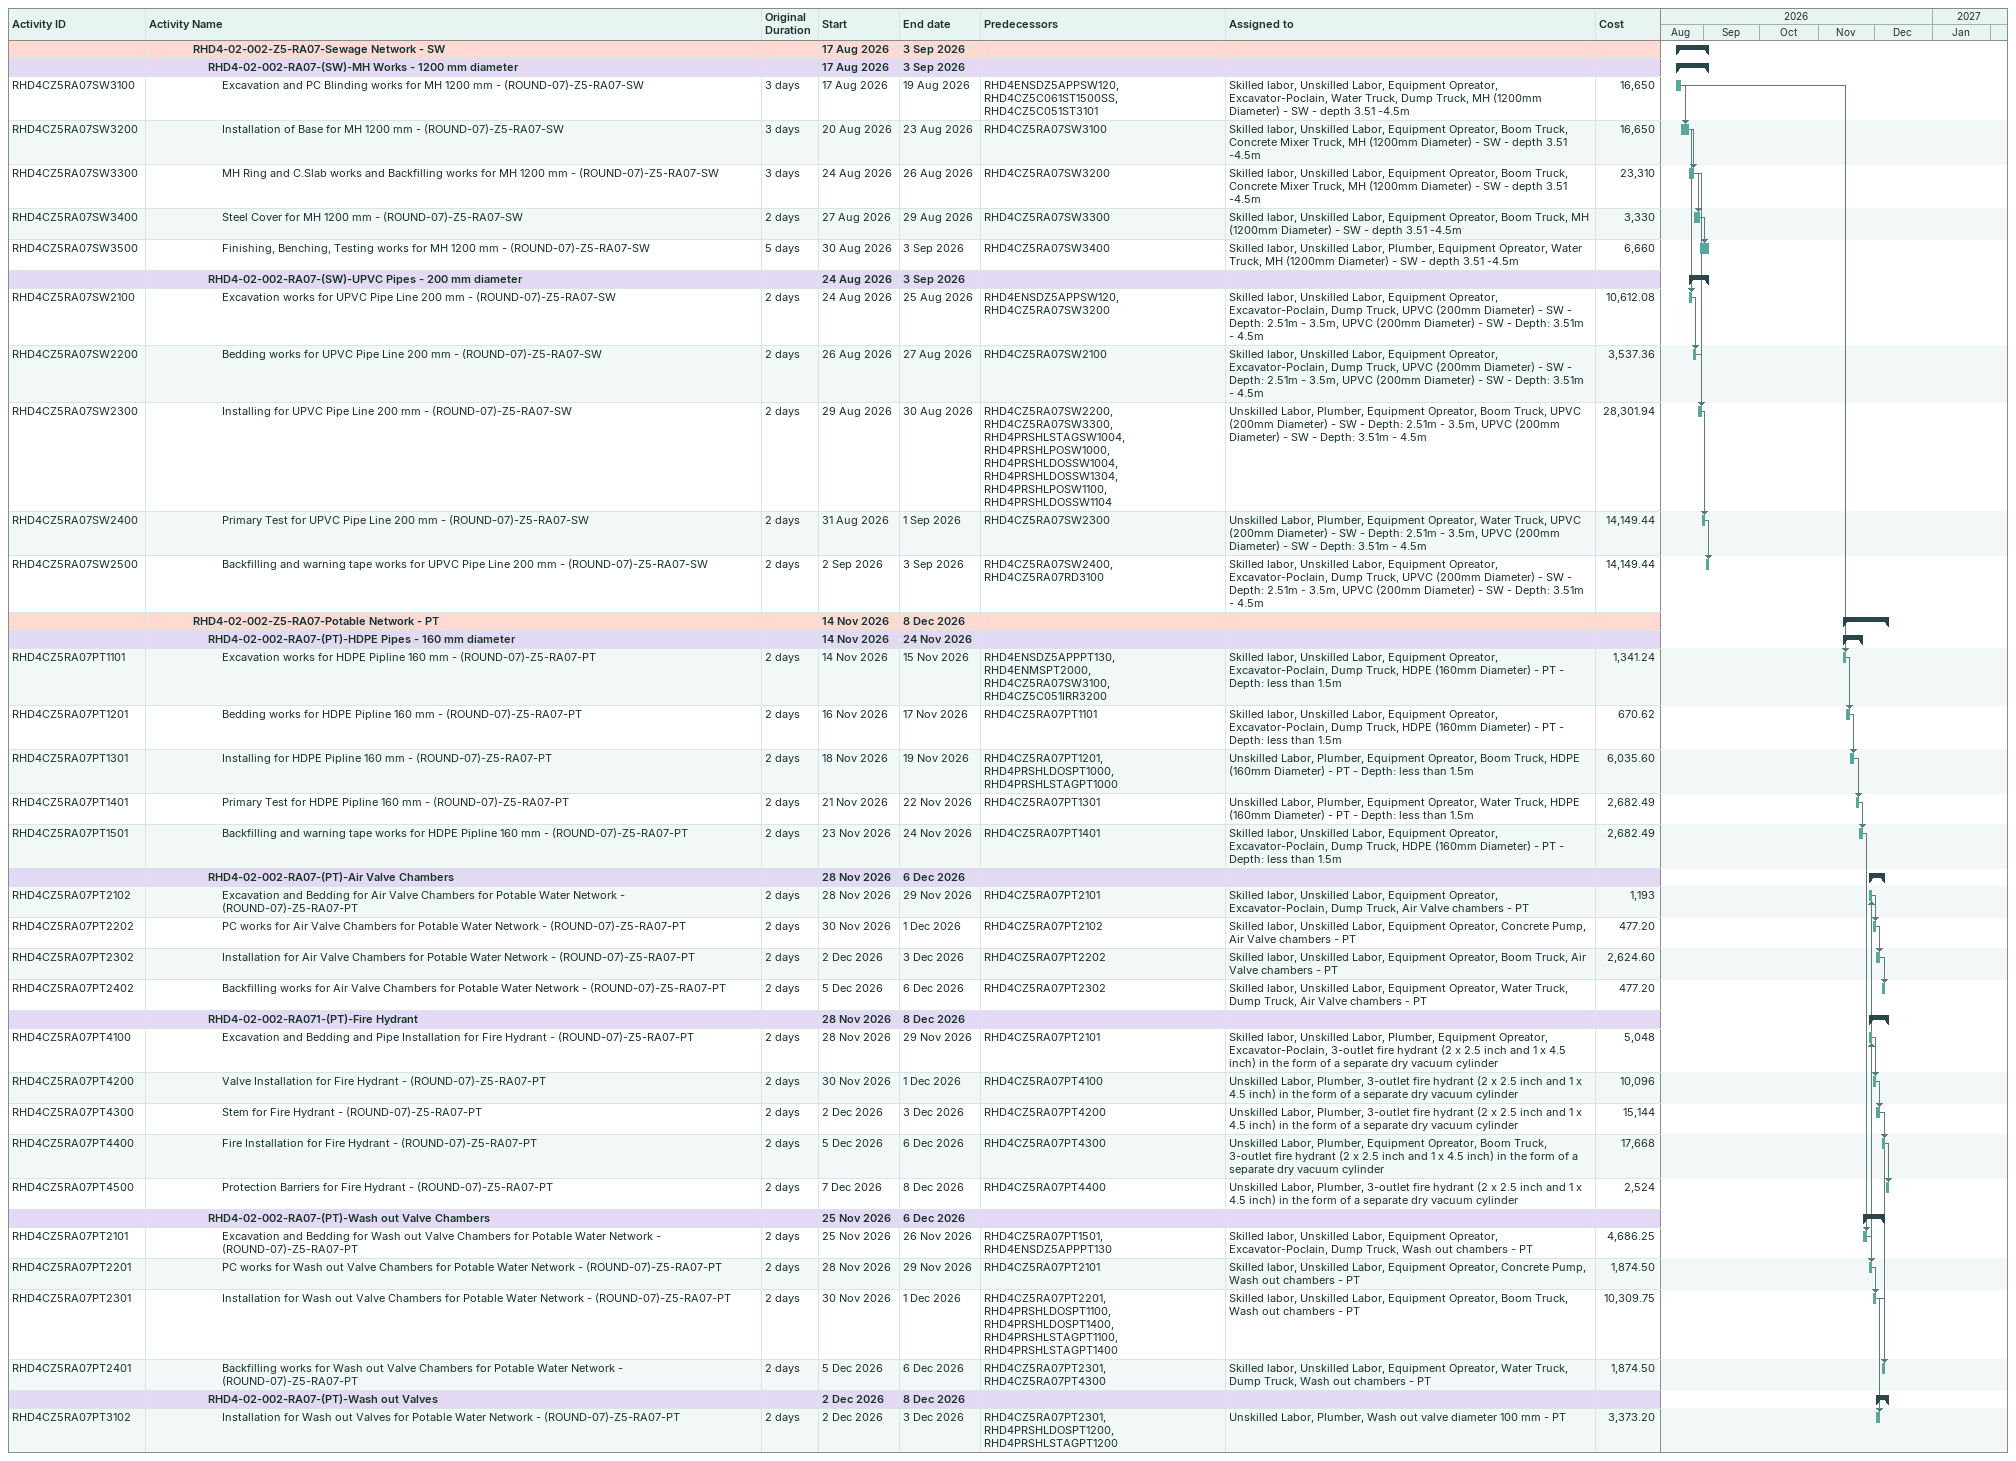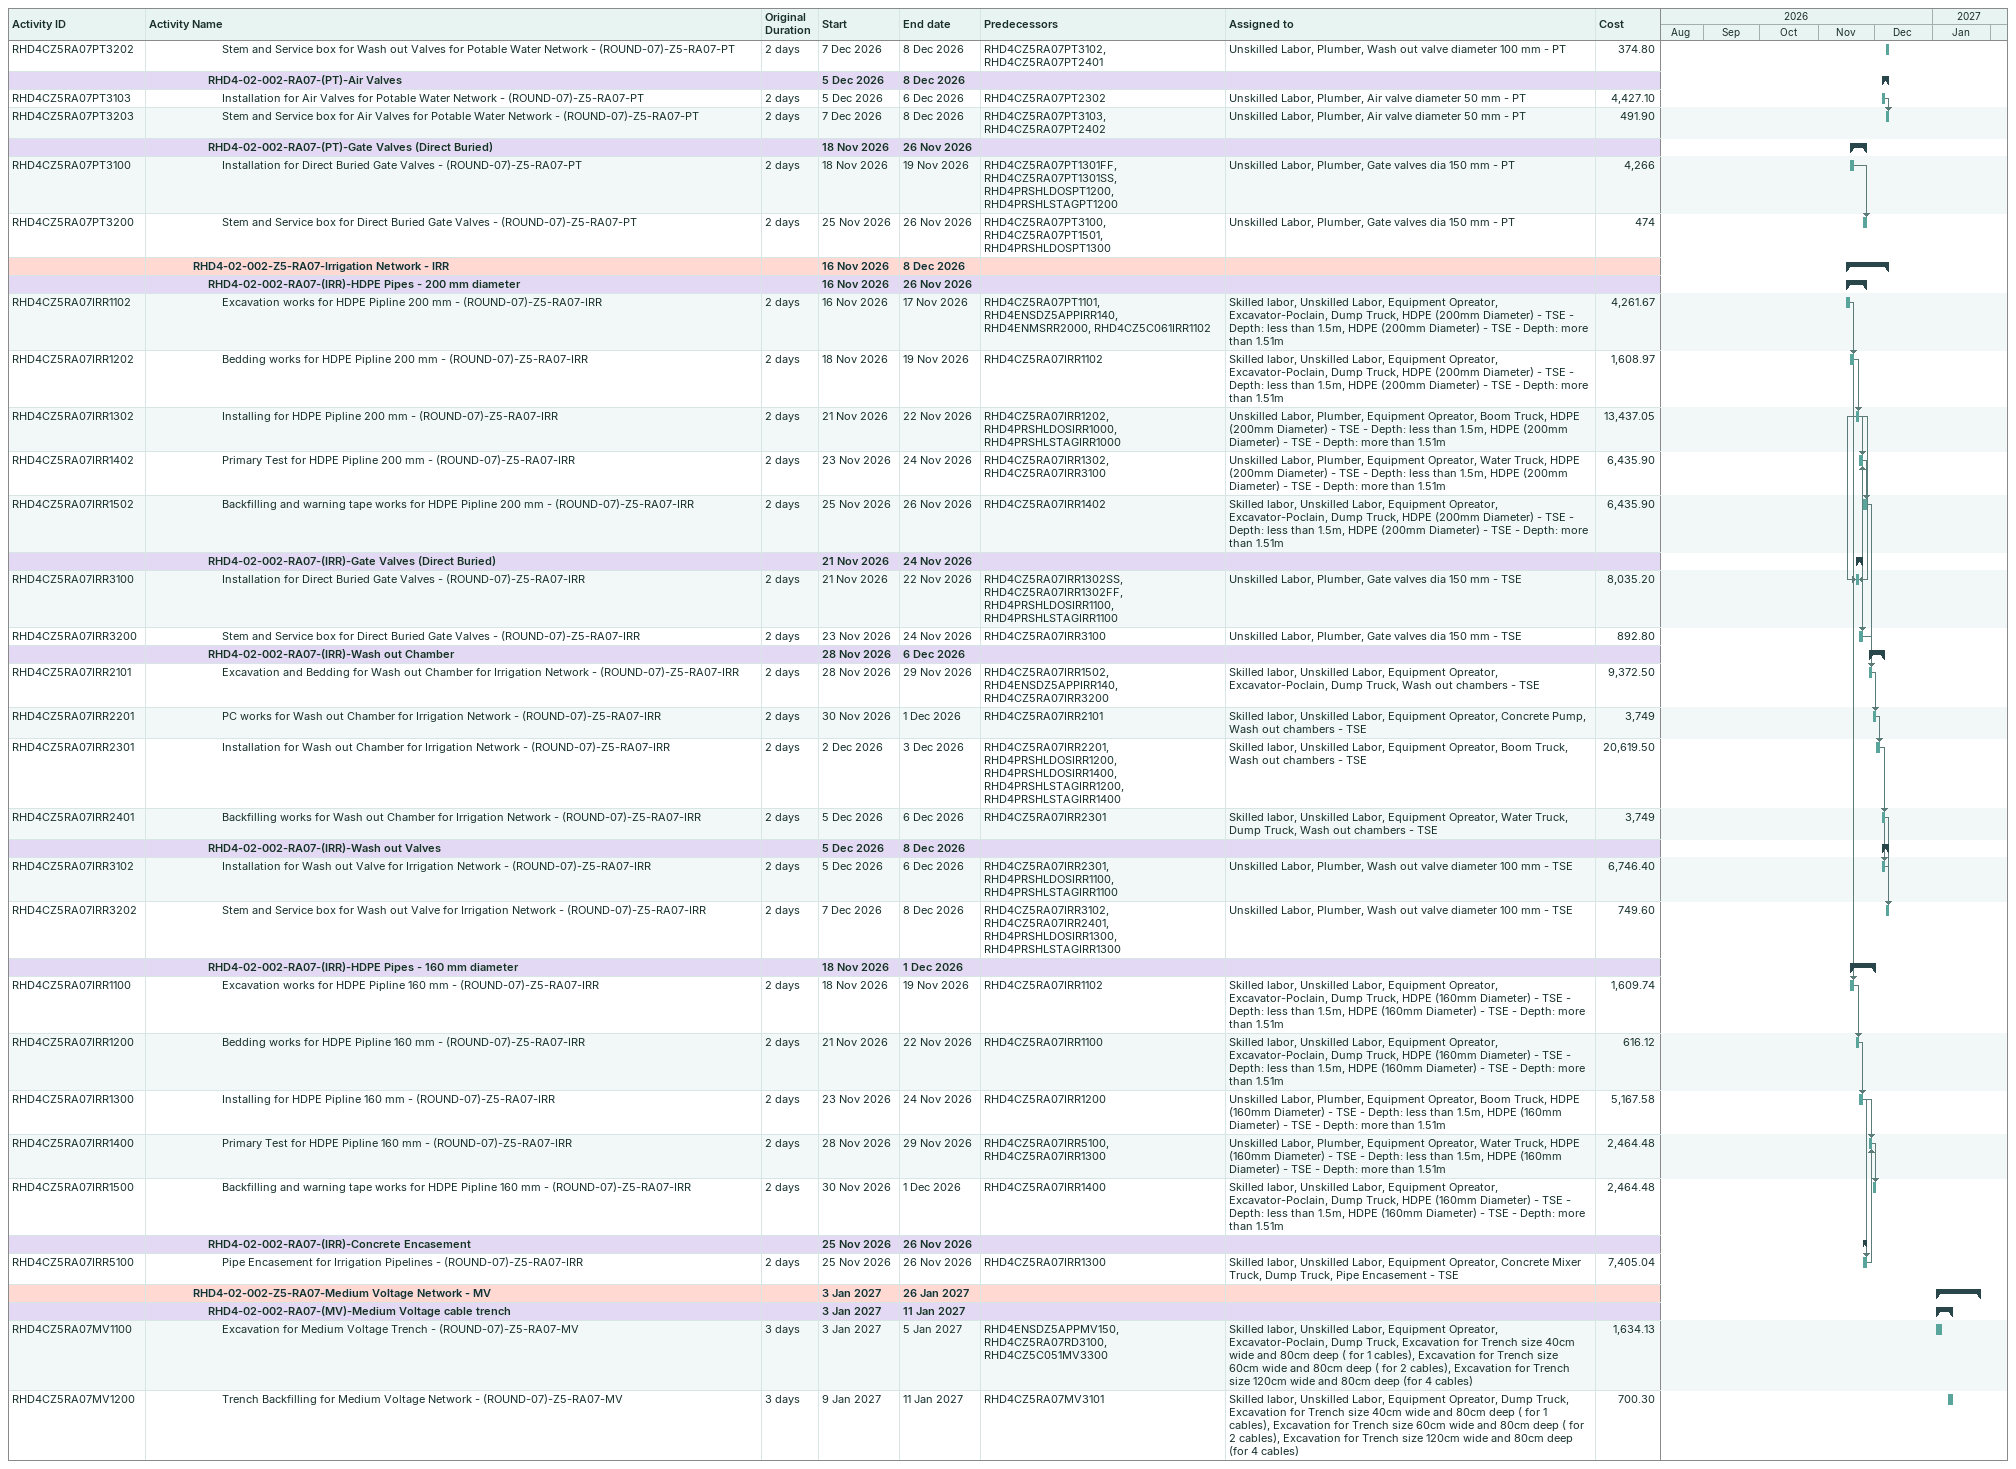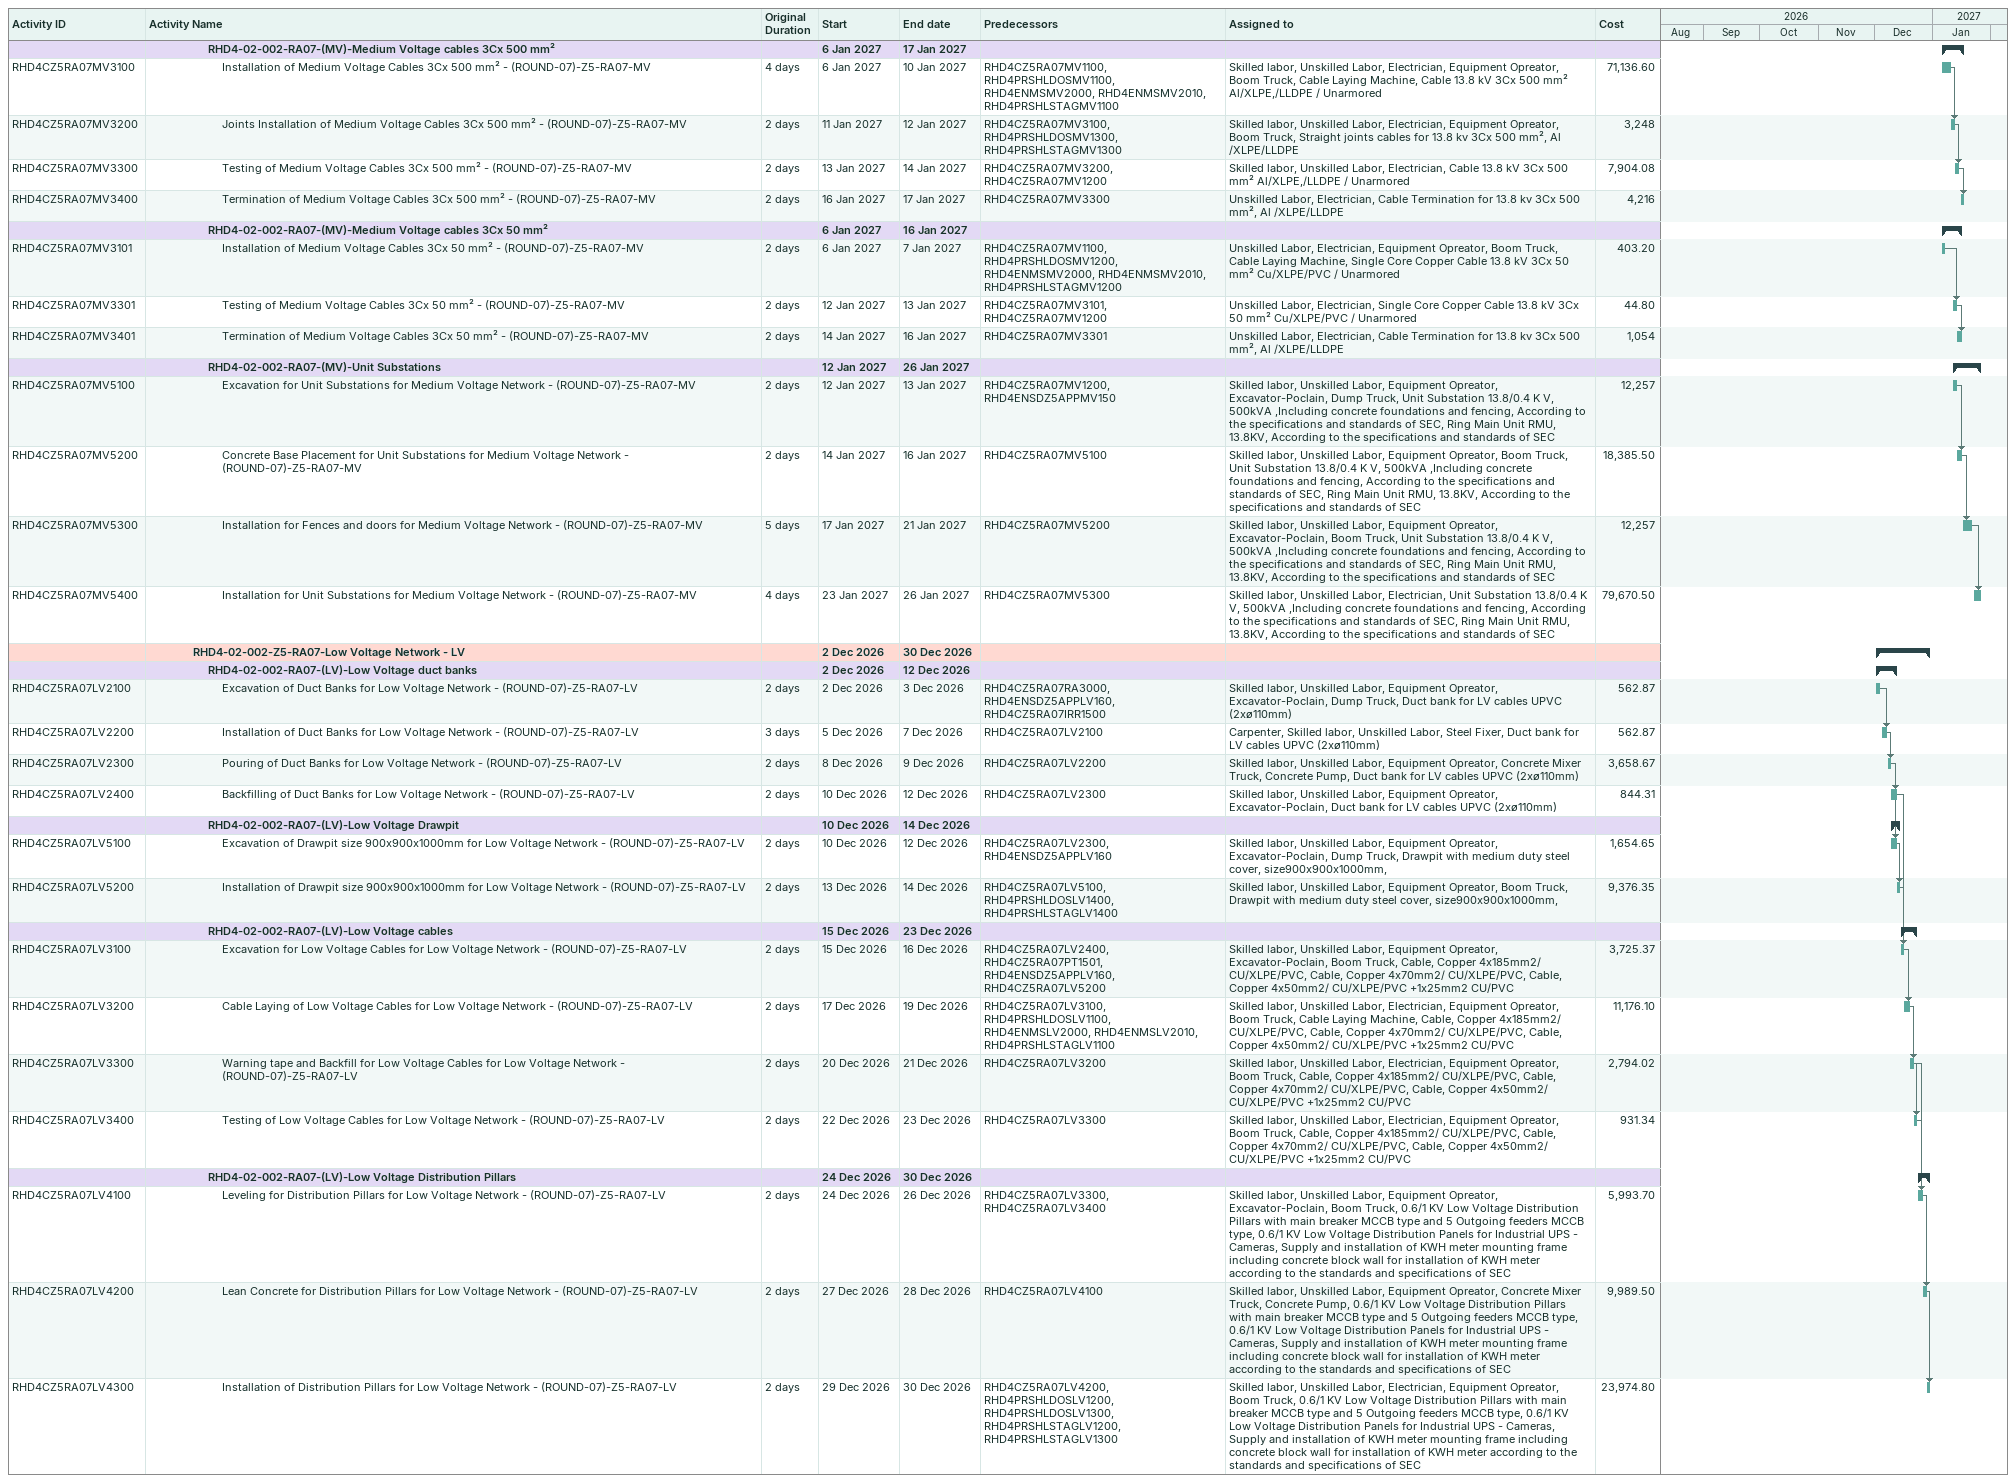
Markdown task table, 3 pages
| ID | Level | Task | Original duration | Start | Finish | Predecessors | Resources | Cost |
|---|---|---|---|---|---|---|---|---|
|  | 4 | **RHD4-02-002-Z5-RA07-Sewage Network - SW** |  | 2026-08-17 | 2026-09-03 |  |  |  |
|  | 5 | **RHD4-02-002-RA07-(SW)-MH Works - 1200 mm diameter** |  | 2026-08-17 | 2026-09-03 |  |  |  |
| RHD4CZ5RA07SW3100 | 6 | Excavation and PC Blinding works for MH 1200 mm - (ROUND-07)-Z5-RA07-SW | 3d | 2026-08-17 | 2026-08-19 | RHD4ENSDZ5APPSW120, RHD4CZ5C061ST1500SS, RHD4CZ5C051ST3101 | Skilled labor, Unskilled Labor, Equipment Opreator, Excavator-Poclain, Water Truck, Dump Truck, MH (1200mm Diameter) - SW - depth 3.51 -4.5m | 16650 |
| RHD4CZ5RA07SW3200 | 6 | Installation of Base for MH 1200 mm - (ROUND-07)-Z5-RA07-SW | 3d | 2026-08-20 | 2026-08-23 | RHD4CZ5RA07SW3100 | Skilled labor, Unskilled Labor, Equipment Opreator, Boom Truck, Concrete Mixer Truck, MH (1200mm Diameter) - SW - depth 3.51 -4.5m | 16650 |
| RHD4CZ5RA07SW3300 | 6 | MH Ring and C.Slab works and Backfilling works for MH 1200 mm - (ROUND-07)-Z5-RA07-SW | 3d | 2026-08-24 | 2026-08-26 | RHD4CZ5RA07SW3200 | Skilled labor, Unskilled Labor, Equipment Opreator, Boom Truck, Concrete Mixer Truck, MH (1200mm Diameter) - SW - depth 3.51 -4.5m | 23310 |
| RHD4CZ5RA07SW3400 | 6 | Steel Cover for MH 1200 mm - (ROUND-07)-Z5-RA07-SW | 2d | 2026-08-27 | 2026-08-29 | RHD4CZ5RA07SW3300 | Skilled labor, Unskilled Labor, Equipment Opreator, Boom Truck, MH (1200mm Diameter) - SW - depth 3.51 -4.5m | 3330 |
| RHD4CZ5RA07SW3500 | 6 | Finishing, Benching, Testing works for MH 1200 mm - (ROUND-07)-Z5-RA07-SW | 5d | 2026-08-30 | 2026-09-03 | RHD4CZ5RA07SW3400 | Skilled labor, Unskilled Labor, Plumber, Equipment Opreator, Water Truck, MH (1200mm Diameter) - SW - depth 3.51 -4.5m | 6660 |
|  | 5 | **RHD4-02-002-RA07-(SW)-UPVC Pipes - 200 mm diameter** |  | 2026-08-24 | 2026-09-03 |  |  |  |
| RHD4CZ5RA07SW2100 | 6 | Excavation works for UPVC Pipe Line 200 mm - (ROUND-07)-Z5-RA07-SW | 2d | 2026-08-24 | 2026-08-25 | RHD4ENSDZ5APPSW120, RHD4CZ5RA07SW3200 | Skilled labor, Unskilled Labor, Equipment Opreator, Excavator-Poclain, Dump Truck, UPVC (200mm Diameter) - SW - Depth: 2.51m - 3.5m, UPVC (200mm Diameter) - SW - Depth: 3.51m - 4.5m | 10612.08 |
| RHD4CZ5RA07SW2200 | 6 | Bedding works for UPVC Pipe Line 200 mm - (ROUND-07)-Z5-RA07-SW | 2d | 2026-08-26 | 2026-08-27 | RHD4CZ5RA07SW2100 | Skilled labor, Unskilled Labor, Equipment Opreator, Excavator-Poclain, Dump Truck, UPVC (200mm Diameter) - SW - Depth: 2.51m - 3.5m, UPVC (200mm Diameter) - SW - Depth: 3.51m - 4.5m | 3537.36 |
| RHD4CZ5RA07SW2300 | 6 | Installing for UPVC Pipe Line 200 mm - (ROUND-07)-Z5-RA07-SW | 2d | 2026-08-29 | 2026-08-30 | RHD4CZ5RA07SW2200, RHD4CZ5RA07SW3300, RHD4PRSHLSTAGSW1004, RHD4PRSHLPOSW1000, RHD4PRSHLDOSSW1004, RHD4PRSHLDOSSW1304, RHD4PRSHLPOSW1100, RHD4PRSHLDOSSW1104 | Unskilled Labor, Plumber, Equipment Opreator, Boom Truck, UPVC (200mm Diameter) - SW - Depth: 2.51m - 3.5m, UPVC (200mm Diameter) - SW - Depth: 3.51m - 4.5m | 28301.94 |
| RHD4CZ5RA07SW2400 | 6 | Primary Test for UPVC Pipe Line 200 mm - (ROUND-07)-Z5-RA07-SW | 2d | 2026-08-31 | 2026-09-01 | RHD4CZ5RA07SW2300 | Unskilled Labor, Plumber, Equipment Opreator, Water Truck, UPVC (200mm Diameter) - SW - Depth: 2.51m - 3.5m, UPVC (200mm Diameter) - SW - Depth: 3.51m - 4.5m | 14149.44 |
| RHD4CZ5RA07SW2500 | 6 | Backfilling and warning tape works for UPVC Pipe Line 200 mm - (ROUND-07)-Z5-RA07-SW | 2d | 2026-09-02 | 2026-09-03 | RHD4CZ5RA07SW2400, RHD4CZ5RA07RD3100 | Skilled labor, Unskilled Labor, Equipment Opreator, Excavator-Poclain, Dump Truck, UPVC (200mm Diameter) - SW - Depth: 2.51m - 3.5m, UPVC (200mm Diameter) - SW - Depth: 3.51m - 4.5m | 14149.44 |
|  | 4 | **RHD4-02-002-Z5-RA07-Potable Network - PT** |  | 2026-11-14 | 2026-12-08 |  |  |  |
|  | 5 | **RHD4-02-002-RA07-(PT)-HDPE Pipes - 160 mm diameter** |  | 2026-11-14 | 2026-11-24 |  |  |  |
| RHD4CZ5RA07PT1101 | 6 | Excavation works for HDPE Pipline 160 mm - (ROUND-07)-Z5-RA07-PT | 2d | 2026-11-14 | 2026-11-15 | RHD4ENSDZ5APPPT130, RHD4ENMSPT2000, RHD4CZ5RA07SW3100, RHD4CZ5C051IRR3200 | Skilled labor, Unskilled Labor, Equipment Opreator, Excavator-Poclain, Dump Truck, HDPE (160mm Diameter) - PT - Depth: less than 1.5m | 1341.24 |
| RHD4CZ5RA07PT1201 | 6 | Bedding works for HDPE Pipline 160 mm - (ROUND-07)-Z5-RA07-PT | 2d | 2026-11-16 | 2026-11-17 | RHD4CZ5RA07PT1101 | Skilled labor, Unskilled Labor, Equipment Opreator, Excavator-Poclain, Dump Truck, HDPE (160mm Diameter) - PT - Depth: less than 1.5m | 670.62 |
| RHD4CZ5RA07PT1301 | 6 | Installing for HDPE Pipline 160 mm - (ROUND-07)-Z5-RA07-PT | 2d | 2026-11-18 | 2026-11-19 | RHD4CZ5RA07PT1201, RHD4PRSHLDOSPT1000, RHD4PRSHLSTAGPT1000 | Unskilled Labor, Plumber, Equipment Opreator, Boom Truck, HDPE (160mm Diameter) - PT - Depth: less than 1.5m | 6035.60 |
| RHD4CZ5RA07PT1401 | 6 | Primary Test for HDPE Pipline 160 mm - (ROUND-07)-Z5-RA07-PT | 2d | 2026-11-21 | 2026-11-22 | RHD4CZ5RA07PT1301 | Unskilled Labor, Plumber, Equipment Opreator, Water Truck, HDPE (160mm Diameter) - PT - Depth: less than 1.5m | 2682.49 |
| RHD4CZ5RA07PT1501 | 6 | Backfilling and warning tape works for HDPE Pipline 160 mm - (ROUND-07)-Z5-RA07-PT | 2d | 2026-11-23 | 2026-11-24 | RHD4CZ5RA07PT1401 | Skilled labor, Unskilled Labor, Equipment Opreator, Excavator-Poclain, Dump Truck, HDPE (160mm Diameter) - PT - Depth: less than 1.5m | 2682.49 |
|  | 5 | **RHD4-02-002-RA07-(PT)-Air Valve Chambers** |  | 2026-11-28 | 2026-12-06 |  |  |  |
| RHD4CZ5RA07PT2102 | 6 | Excavation and Bedding for Air Valve Chambers for Potable Water Network - (ROUND-07)-Z5-RA07-PT | 2d | 2026-11-28 | 2026-11-29 | RHD4CZ5RA07PT2101 | Skilled labor, Unskilled Labor, Equipment Opreator, Excavator-Poclain, Dump Truck, Air Valve chambers - PT | 1193 |
| RHD4CZ5RA07PT2202 | 6 | PC works for Air Valve Chambers for Potable Water Network - (ROUND-07)-Z5-RA07-PT | 2d | 2026-11-30 | 2026-12-01 | RHD4CZ5RA07PT2102 | Skilled labor, Unskilled Labor, Equipment Opreator, Concrete Pump, Air Valve chambers - PT | 477.20 |
| RHD4CZ5RA07PT2302 | 6 | Installation for Air Valve Chambers for Potable Water Network - (ROUND-07)-Z5-RA07-PT | 2d | 2026-12-02 | 2026-12-03 | RHD4CZ5RA07PT2202 | Skilled labor, Unskilled Labor, Equipment Opreator, Boom Truck, Air Valve chambers - PT | 2624.60 |
| RHD4CZ5RA07PT2402 | 6 | Backfilling works for Air Valve Chambers for Potable Water Network - (ROUND-07)-Z5-RA07-PT | 2d | 2026-12-05 | 2026-12-06 | RHD4CZ5RA07PT2302 | Skilled labor, Unskilled Labor, Equipment Opreator, Water Truck, Dump Truck, Air Valve chambers - PT | 477.20 |
|  | 5 | **RHD4-02-002-RA071-(PT)-Fire Hydrant** |  | 2026-11-28 | 2026-12-08 |  |  |  |
| RHD4CZ5RA07PT4100 | 6 | Excavation and Bedding and Pipe Installation for Fire Hydrant - (ROUND-07)-Z5-RA07-PT | 2d | 2026-11-28 | 2026-11-29 | RHD4CZ5RA07PT2101 | Skilled labor, Unskilled Labor, Plumber, Equipment Opreator, Excavator-Poclain, 3-outlet fire hydrant (2 x 2.5 inch and 1 x 4.5 inch) in the form of a separate dry vacuum cylinder | 5048 |
| RHD4CZ5RA07PT4200 | 6 | Valve Installation for Fire Hydrant - (ROUND-07)-Z5-RA07-PT | 2d | 2026-11-30 | 2026-12-01 | RHD4CZ5RA07PT4100 | Unskilled Labor, Plumber, 3-outlet fire hydrant (2 x 2.5 inch and 1 x 4.5 inch) in the form of a separate dry vacuum cylinder | 10096 |
| RHD4CZ5RA07PT4300 | 6 | Stem for Fire Hydrant - (ROUND-07)-Z5-RA07-PT | 2d | 2026-12-02 | 2026-12-03 | RHD4CZ5RA07PT4200 | Unskilled Labor, Plumber, 3-outlet fire hydrant (2 x 2.5 inch and 1 x 4.5 inch) in the form of a separate dry vacuum cylinder | 15144 |
| RHD4CZ5RA07PT4400 | 6 | Fire Installation for Fire Hydrant - (ROUND-07)-Z5-RA07-PT | 2d | 2026-12-05 | 2026-12-06 | RHD4CZ5RA07PT4300 | Unskilled Labor, Plumber, Equipment Opreator, Boom Truck, 3-outlet fire hydrant (2 x 2.5 inch and 1 x 4.5 inch) in the form of a separate dry vacuum cylinder | 17668 |
| RHD4CZ5RA07PT4500 | 6 | Protection Barriers for Fire Hydrant - (ROUND-07)-Z5-RA07-PT | 2d | 2026-12-07 | 2026-12-08 | RHD4CZ5RA07PT4400 | Unskilled Labor, Plumber, 3-outlet fire hydrant (2 x 2.5 inch and 1 x 4.5 inch) in the form of a separate dry vacuum cylinder | 2524 |
|  | 5 | **RHD4-02-002-RA07-(PT)-Wash out Valve Chambers** |  | 2026-11-25 | 2026-12-06 |  |  |  |
| RHD4CZ5RA07PT2101 | 6 | Excavation and Bedding for Wash out Valve Chambers for Potable Water Network - (ROUND-07)-Z5-RA07-PT | 2d | 2026-11-25 | 2026-11-26 | RHD4CZ5RA07PT1501, RHD4ENSDZ5APPPT130 | Skilled labor, Unskilled Labor, Equipment Opreator, Excavator-Poclain, Dump Truck, Wash out chambers - PT | 4686.25 |
| RHD4CZ5RA07PT2201 | 6 | PC works for Wash out Valve Chambers for Potable Water Network - (ROUND-07)-Z5-RA07-PT | 2d | 2026-11-28 | 2026-11-29 | RHD4CZ5RA07PT2101 | Skilled labor, Unskilled Labor, Equipment Opreator, Concrete Pump, Wash out chambers - PT | 1874.50 |
| RHD4CZ5RA07PT2301 | 6 | Installation for Wash out Valve Chambers for Potable Water Network - (ROUND-07)-Z5-RA07-PT | 2d | 2026-11-30 | 2026-12-01 | RHD4CZ5RA07PT2201, RHD4PRSHLDOSPT1100, RHD4PRSHLDOSPT1400, RHD4PRSHLSTAGPT1100, RHD4PRSHLSTAGPT1400 | Skilled labor, Unskilled Labor, Equipment Opreator, Boom Truck, Wash out chambers - PT | 10309.75 |
| RHD4CZ5RA07PT2401 | 6 | Backfilling works for Wash out Valve Chambers for Potable Water Network - (ROUND-07)-Z5-RA07-PT | 2d | 2026-12-05 | 2026-12-06 | RHD4CZ5RA07PT2301, RHD4CZ5RA07PT4300 | Skilled labor, Unskilled Labor, Equipment Opreator, Water Truck, Dump Truck, Wash out chambers - PT | 1874.50 |
|  | 5 | **RHD4-02-002-RA07-(PT)-Wash out Valves** |  | 2026-12-02 | 2026-12-08 |  |  |  |
| RHD4CZ5RA07PT3102 | 6 | Installation for Wash out Valves for Potable Water Network - (ROUND-07)-Z5-RA07-PT | 2d | 2026-12-02 | 2026-12-03 | RHD4CZ5RA07PT2301, RHD4PRSHLDOSPT1200, RHD4PRSHLSTAGPT1200 | Unskilled Labor, Plumber, Wash out valve diameter 100 mm - PT | 3373.20 |
| RHD4CZ5RA07PT3202 | 6 | Stem and Service box for Wash out Valves for Potable Water Network - (ROUND-07)-Z5-RA07-PT | 2d | 2026-12-07 | 2026-12-08 | RHD4CZ5RA07PT3102, RHD4CZ5RA07PT2401 | Unskilled Labor, Plumber, Wash out valve diameter 100 mm - PT | 374.80 |
|  | 5 | **RHD4-02-002-RA07-(PT)-Air Valves** |  | 2026-12-05 | 2026-12-08 |  |  |  |
| RHD4CZ5RA07PT3103 | 6 | Installation for Air Valves for Potable Water Network - (ROUND-07)-Z5-RA07-PT | 2d | 2026-12-05 | 2026-12-06 | RHD4CZ5RA07PT2302 | Unskilled Labor, Plumber, Air valve diameter 50 mm - PT | 4427.10 |
| RHD4CZ5RA07PT3203 | 6 | Stem and Service box for Air Valves for Potable Water Network - (ROUND-07)-Z5-RA07-PT | 2d | 2026-12-07 | 2026-12-08 | RHD4CZ5RA07PT3103, RHD4CZ5RA07PT2402 | Unskilled Labor, Plumber, Air valve diameter 50 mm - PT | 491.90 |
|  | 5 | **RHD4-02-002-RA07-(PT)-Gate Valves (Direct Buried)** |  | 2026-11-18 | 2026-11-26 |  |  |  |
| RHD4CZ5RA07PT3100 | 6 | Installation for Direct Buried Gate Valves - (ROUND-07)-Z5-RA07-PT | 2d | 2026-11-18 | 2026-11-19 | RHD4CZ5RA07PT1301FF, RHD4CZ5RA07PT1301SS, RHD4PRSHLDOSPT1200, RHD4PRSHLSTAGPT1200 | Unskilled Labor, Plumber, Gate valves dia 150 mm - PT | 4266 |
| RHD4CZ5RA07PT3200 | 6 | Stem and Service box for Direct Buried Gate Valves - (ROUND-07)-Z5-RA07-PT | 2d | 2026-11-25 | 2026-11-26 | RHD4CZ5RA07PT3100, RHD4CZ5RA07PT1501, RHD4PRSHLDOSPT1300 | Unskilled Labor, Plumber, Gate valves dia 150 mm - PT | 474 |
|  | 4 | **RHD4-02-002-Z5-RA07-Irrigation Network - IRR** |  | 2026-11-16 | 2026-12-08 |  |  |  |
|  | 5 | **RHD4-02-002-RA07-(IRR)-HDPE Pipes - 200 mm diameter** |  | 2026-11-16 | 2026-11-26 |  |  |  |
| RHD4CZ5RA07IRR1102 | 6 | Excavation works for HDPE Pipline 200 mm - (ROUND-07)-Z5-RA07-IRR | 2d | 2026-11-16 | 2026-11-17 | RHD4CZ5RA07PT1101, RHD4ENSDZ5APPIRR140, RHD4ENMSRR2000, RHD4CZ5C061IRR1102 | Skilled labor, Unskilled Labor, Equipment Opreator, Excavator-Poclain, Dump Truck, HDPE (200mm Diameter) - TSE - Depth: less than 1.5m, HDPE (200mm Diameter) - TSE - Depth: more than 1.51m | 4261.67 |
| RHD4CZ5RA07IRR1202 | 6 | Bedding works for HDPE Pipline 200 mm - (ROUND-07)-Z5-RA07-IRR | 2d | 2026-11-18 | 2026-11-19 | RHD4CZ5RA07IRR1102 | Skilled labor, Unskilled Labor, Equipment Opreator, Excavator-Poclain, Dump Truck, HDPE (200mm Diameter) - TSE - Depth: less than 1.5m, HDPE (200mm Diameter) - TSE - Depth: more than 1.51m | 1608.97 |
| RHD4CZ5RA07IRR1302 | 6 | Installing for HDPE Pipline 200 mm - (ROUND-07)-Z5-RA07-IRR | 2d | 2026-11-21 | 2026-11-22 | RHD4CZ5RA07IRR1202, RHD4PRSHLDOSIRR1000, RHD4PRSHLSTAGIRR1000 | Unskilled Labor, Plumber, Equipment Opreator, Boom Truck, HDPE (200mm Diameter) - TSE - Depth: less than 1.5m, HDPE (200mm Diameter) - TSE - Depth: more than 1.51m | 13437.05 |
| RHD4CZ5RA07IRR1402 | 6 | Primary Test for HDPE Pipline 200 mm - (ROUND-07)-Z5-RA07-IRR | 2d | 2026-11-23 | 2026-11-24 | RHD4CZ5RA07IRR1302, RHD4CZ5RA07IRR3100 | Unskilled Labor, Plumber, Equipment Opreator, Water Truck, HDPE (200mm Diameter) - TSE - Depth: less than 1.5m, HDPE (200mm Diameter) - TSE - Depth: more than 1.51m | 6435.90 |
| RHD4CZ5RA07IRR1502 | 6 | Backfilling and warning tape works for HDPE Pipline 200 mm - (ROUND-07)-Z5-RA07-IRR | 2d | 2026-11-25 | 2026-11-26 | RHD4CZ5RA07IRR1402 | Skilled labor, Unskilled Labor, Equipment Opreator, Excavator-Poclain, Dump Truck, HDPE (200mm Diameter) - TSE - Depth: less than 1.5m, HDPE (200mm Diameter) - TSE - Depth: more than 1.51m | 6435.90 |
|  | 5 | **RHD4-02-002-RA07-(IRR)-Gate Valves (Direct Buried)** |  | 2026-11-21 | 2026-11-24 |  |  |  |
| RHD4CZ5RA07IRR3100 | 6 | Installation for Direct Buried Gate Valves - (ROUND-07)-Z5-RA07-IRR | 2d | 2026-11-21 | 2026-11-22 | RHD4CZ5RA07IRR1302SS, RHD4CZ5RA07IRR1302FF, RHD4PRSHLDOSIRR1100, RHD4PRSHLSTAGIRR1100 | Unskilled Labor, Plumber, Gate valves dia 150 mm - TSE | 8035.20 |
| RHD4CZ5RA07IRR3200 | 6 | Stem and Service box for Direct Buried Gate Valves - (ROUND-07)-Z5-RA07-IRR | 2d | 2026-11-23 | 2026-11-24 | RHD4CZ5RA07IRR3100 | Unskilled Labor, Plumber, Gate valves dia 150 mm - TSE | 892.80 |
|  | 5 | **RHD4-02-002-RA07-(IRR)-Wash out Chamber** |  | 2026-11-28 | 2026-12-06 |  |  |  |
| RHD4CZ5RA07IRR2101 | 6 | Excavation and Bedding for Wash out Chamber for Irrigation Network - (ROUND-07)-Z5-RA07-IRR | 2d | 2026-11-28 | 2026-11-29 | RHD4CZ5RA07IRR1502, RHD4ENSDZ5APPIRR140, RHD4CZ5RA07IRR3200 | Skilled labor, Unskilled Labor, Equipment Opreator, Excavator-Poclain, Dump Truck, Wash out chambers - TSE | 9372.50 |
| RHD4CZ5RA07IRR2201 | 6 | PC works for Wash out Chamber for Irrigation Network - (ROUND-07)-Z5-RA07-IRR | 2d | 2026-11-30 | 2026-12-01 | RHD4CZ5RA07IRR2101 | Skilled labor, Unskilled Labor, Equipment Opreator, Concrete Pump, Wash out chambers - TSE | 3749 |
| RHD4CZ5RA07IRR2301 | 6 | Installation for Wash out Chamber for Irrigation Network - (ROUND-07)-Z5-RA07-IRR | 2d | 2026-12-02 | 2026-12-03 | RHD4CZ5RA07IRR2201, RHD4PRSHLDOSIRR1200, RHD4PRSHLDOSIRR1400, RHD4PRSHLSTAGIRR1200, RHD4PRSHLSTAGIRR1400 | Skilled labor, Unskilled Labor, Equipment Opreator, Boom Truck, Wash out chambers - TSE | 20619.50 |
| RHD4CZ5RA07IRR2401 | 6 | Backfilling works for Wash out Chamber for Irrigation Network - (ROUND-07)-Z5-RA07-IRR | 2d | 2026-12-05 | 2026-12-06 | RHD4CZ5RA07IRR2301 | Skilled labor, Unskilled Labor, Equipment Opreator, Water Truck, Dump Truck, Wash out chambers - TSE | 3749 |
|  | 5 | **RHD4-02-002-RA07-(IRR)-Wash out Valves** |  | 2026-12-05 | 2026-12-08 |  |  |  |
| RHD4CZ5RA07IRR3102 | 6 | Installation for Wash out Valve for Irrigation Network - (ROUND-07)-Z5-RA07-IRR | 2d | 2026-12-05 | 2026-12-06 | RHD4CZ5RA07IRR2301, RHD4PRSHLDOSIRR1100, RHD4PRSHLSTAGIRR1100 | Unskilled Labor, Plumber, Wash out valve diameter 100 mm - TSE | 6746.40 |
| RHD4CZ5RA07IRR3202 | 6 | Stem and Service box for Wash out Valve for Irrigation Network - (ROUND-07)-Z5-RA07-IRR | 2d | 2026-12-07 | 2026-12-08 | RHD4CZ5RA07IRR3102, RHD4CZ5RA07IRR2401, RHD4PRSHLDOSIRR1300, RHD4PRSHLSTAGIRR1300 | Unskilled Labor, Plumber, Wash out valve diameter 100 mm - TSE | 749.60 |
|  | 5 | **RHD4-02-002-RA07-(IRR)-HDPE Pipes - 160 mm diameter** |  | 2026-11-18 | 2026-12-01 |  |  |  |
| RHD4CZ5RA07IRR1100 | 6 | Excavation works for HDPE Pipline 160 mm - (ROUND-07)-Z5-RA07-IRR | 2d | 2026-11-18 | 2026-11-19 | RHD4CZ5RA07IRR1102 | Skilled labor, Unskilled Labor, Equipment Opreator, Excavator-Poclain, Dump Truck, HDPE (160mm Diameter) - TSE - Depth: less than 1.5m, HDPE (160mm Diameter) - TSE - Depth: more than 1.51m | 1609.74 |
| RHD4CZ5RA07IRR1200 | 6 | Bedding works for HDPE Pipline 160 mm - (ROUND-07)-Z5-RA07-IRR | 2d | 2026-11-21 | 2026-11-22 | RHD4CZ5RA07IRR1100 | Skilled labor, Unskilled Labor, Equipment Opreator, Excavator-Poclain, Dump Truck, HDPE (160mm Diameter) - TSE - Depth: less than 1.5m, HDPE (160mm Diameter) - TSE - Depth: more than 1.51m | 616.12 |
| RHD4CZ5RA07IRR1300 | 6 | Installing for HDPE Pipline 160 mm - (ROUND-07)-Z5-RA07-IRR | 2d | 2026-11-23 | 2026-11-24 | RHD4CZ5RA07IRR1200 | Unskilled Labor, Plumber, Equipment Opreator, Boom Truck, HDPE (160mm Diameter) - TSE - Depth: less than 1.5m, HDPE (160mm Diameter) - TSE - Depth: more than 1.51m | 5167.58 |
| RHD4CZ5RA07IRR1400 | 6 | Primary Test for HDPE Pipline 160 mm - (ROUND-07)-Z5-RA07-IRR | 2d | 2026-11-28 | 2026-11-29 | RHD4CZ5RA07IRR5100, RHD4CZ5RA07IRR1300 | Unskilled Labor, Plumber, Equipment Opreator, Water Truck, HDPE (160mm Diameter) - TSE - Depth: less than 1.5m, HDPE (160mm Diameter) - TSE - Depth: more than 1.51m | 2464.48 |
| RHD4CZ5RA07IRR1500 | 6 | Backfilling and warning tape works for HDPE Pipline 160 mm - (ROUND-07)-Z5-RA07-IRR | 2d | 2026-11-30 | 2026-12-01 | RHD4CZ5RA07IRR1400 | Skilled labor, Unskilled Labor, Equipment Opreator, Excavator-Poclain, Dump Truck, HDPE (160mm Diameter) - TSE - Depth: less than 1.5m, HDPE (160mm Diameter) - TSE - Depth: more than 1.51m | 2464.48 |
|  | 5 | **RHD4-02-002-RA07-(IRR)-Concrete Encasement** |  | 2026-11-25 | 2026-11-26 |  |  |  |
| RHD4CZ5RA07IRR5100 | 6 | Pipe Encasement for Irrigation Pipelines - (ROUND-07)-Z5-RA07-IRR | 2d | 2026-11-25 | 2026-11-26 | RHD4CZ5RA07IRR1300 | Skilled labor, Unskilled Labor, Equipment Opreator, Concrete Mixer Truck, Dump Truck, Pipe Encasement - TSE | 7405.04 |
|  | 4 | **RHD4-02-002-Z5-RA07-Medium Voltage Network - MV** |  | 2027-01-03 | 2027-01-26 |  |  |  |
|  | 5 | **RHD4-02-002-RA07-(MV)-Medium Voltage cable trench** |  | 2027-01-03 | 2027-01-11 |  |  |  |
| RHD4CZ5RA07MV1100 | 6 | Excavation for Medium Voltage Trench - (ROUND-07)-Z5-RA07-MV | 3d | 2027-01-03 | 2027-01-05 | RHD4ENSDZ5APPMV150, RHD4CZ5RA07RD3100, RHD4CZ5C051MV3300 | Skilled labor, Unskilled Labor, Equipment Opreator, Excavator-Poclain, Dump Truck, Excavation for Trench size 40cm wide and 80cm deep ( for 1 cables), Excavation for Trench size 60cm wide and 80cm deep ( for 2 cables), Excavation for Trench size 120cm wide and 80cm deep (for 4 cables) | 1634.13 |
| RHD4CZ5RA07MV1200 | 6 | Trench Backfilling for Medium Voltage Network - (ROUND-07)-Z5-RA07-MV | 3d | 2027-01-09 | 2027-01-11 | RHD4CZ5RA07MV3101 | Skilled labor, Unskilled Labor, Equipment Opreator, Dump Truck, Excavation for Trench size 40cm wide and 80cm deep ( for 1 cables), Excavation for Trench size 60cm wide and 80cm deep ( for 2 cables), Excavation for Trench size 120cm wide and 80cm deep (for 4 cables) | 700.30 |
|  | 5 | **RHD4-02-002-RA07-(MV)-Medium Voltage cables 3Cx 500 mm²** |  | 2027-01-06 | 2027-01-17 |  |  |  |
| RHD4CZ5RA07MV3100 | 6 | Installation of Medium Voltage Cables 3Cx 500 mm² - (ROUND-07)-Z5-RA07-MV | 4d | 2027-01-06 | 2027-01-10 | RHD4CZ5RA07MV1100, RHD4PRSHLDOSMV1100, RHD4ENMSMV2000, RHD4ENMSMV2010, RHD4PRSHLSTAGMV1100 | Skilled labor, Unskilled Labor, Electrician, Equipment Opreator, Boom Truck, Cable Laying Machine, Cable 13.8 kV 3Cx 500 mm² Al/XLPE,/LLDPE / Unarmored | 71136.60 |
| RHD4CZ5RA07MV3200 | 6 | Joints Installation of Medium Voltage Cables 3Cx 500 mm² - (ROUND-07)-Z5-RA07-MV | 2d | 2027-01-11 | 2027-01-12 | RHD4CZ5RA07MV3100, RHD4PRSHLDOSMV1300, RHD4PRSHLSTAGMV1300 | Skilled labor, Unskilled Labor, Electrician, Equipment Opreator, Boom Truck, Straight joints cables for 13.8 kv 3Cx 500 mm², Al /XLPE/LLDPE | 3248 |
| RHD4CZ5RA07MV3300 | 6 | Testing of Medium Voltage Cables 3Cx 500 mm² - (ROUND-07)-Z5-RA07-MV | 2d | 2027-01-13 | 2027-01-14 | RHD4CZ5RA07MV3200, RHD4CZ5RA07MV1200 | Skilled labor, Unskilled Labor, Electrician, Cable 13.8 kV 3Cx 500 mm² Al/XLPE,/LLDPE / Unarmored | 7904.08 |
| RHD4CZ5RA07MV3400 | 6 | Termination of Medium Voltage Cables 3Cx 500 mm² - (ROUND-07)-Z5-RA07-MV | 2d | 2027-01-16 | 2027-01-17 | RHD4CZ5RA07MV3300 | Unskilled Labor, Electrician, Cable Termination for 13.8 kv 3Cx 500 mm², Al /XLPE/LLDPE | 4216 |
|  | 5 | **RHD4-02-002-RA07-(MV)-Medium Voltage cables 3Cx 50 mm²** |  | 2027-01-06 | 2027-01-16 |  |  |  |
| RHD4CZ5RA07MV3101 | 6 | Installation of Medium Voltage Cables 3Cx 50 mm² - (ROUND-07)-Z5-RA07-MV | 2d | 2027-01-06 | 2027-01-07 | RHD4CZ5RA07MV1100, RHD4PRSHLDOSMV1200, RHD4ENMSMV2000, RHD4ENMSMV2010, RHD4PRSHLSTAGMV1200 | Unskilled Labor, Electrician, Equipment Opreator, Boom Truck, Cable Laying Machine, Single Core Copper Cable 13.8 kV 3Cx 50 mm² Cu/XLPE/PVC / Unarmored | 403.20 |
| RHD4CZ5RA07MV3301 | 6 | Testing of Medium Voltage Cables 3Cx 50 mm² - (ROUND-07)-Z5-RA07-MV | 2d | 2027-01-12 | 2027-01-13 | RHD4CZ5RA07MV3101, RHD4CZ5RA07MV1200 | Unskilled Labor, Electrician, Single Core Copper Cable 13.8 kV 3Cx 50 mm² Cu/XLPE/PVC / Unarmored | 44.80 |
| RHD4CZ5RA07MV3401 | 6 | Termination of Medium Voltage Cables 3Cx 50 mm² - (ROUND-07)-Z5-RA07-MV | 2d | 2027-01-14 | 2027-01-16 | RHD4CZ5RA07MV3301 | Unskilled Labor, Electrician, Cable Termination for 13.8 kv 3Cx 500 mm², Al /XLPE/LLDPE | 1054 |
|  | 5 | **RHD4-02-002-RA07-(MV)-Unit Substations** |  | 2027-01-12 | 2027-01-26 |  |  |  |
| RHD4CZ5RA07MV5100 | 6 | Excavation for Unit Substations for Medium Voltage Network - (ROUND-07)-Z5-RA07-MV | 2d | 2027-01-12 | 2027-01-13 | RHD4CZ5RA07MV1200, RHD4ENSDZ5APPMV150 | Skilled labor, Unskilled Labor, Equipment Opreator, Excavator-Poclain, Dump Truck, Unit Substation 13.8/0.4 K V, 500kVA ,Including concrete foundations and fencing, According to the specifications and standards of SEC, Ring Main Unit RMU, 13.8KV, According to the specifications and standards of SEC | 12257 |
| RHD4CZ5RA07MV5200 | 6 | Concrete Base Placement for Unit Substations for Medium Voltage Network - (ROUND-07)-Z5-RA07-MV | 2d | 2027-01-14 | 2027-01-16 | RHD4CZ5RA07MV5100 | Skilled labor, Unskilled Labor, Equipment Opreator, Boom Truck, Unit Substation 13.8/0.4 K V, 500kVA ,Including concrete foundations and fencing, According to the specifications and standards of SEC, Ring Main Unit RMU, 13.8KV, According to the specifications and standards of SEC | 18385.50 |
| RHD4CZ5RA07MV5300 | 6 | Installation for Fences and doors for Medium Voltage Network - (ROUND-07)-Z5-RA07-MV | 5d | 2027-01-17 | 2027-01-21 | RHD4CZ5RA07MV5200 | Skilled labor, Unskilled Labor, Equipment Opreator, Excavator-Poclain, Boom Truck, Unit Substation 13.8/0.4 K V, 500kVA ,Including concrete foundations and fencing, According to the specifications and standards of SEC, Ring Main Unit RMU, 13.8KV, According to the specifications and standards of SEC | 12257 |
| RHD4CZ5RA07MV5400 | 6 | Installation for Unit Substations for Medium Voltage Network - (ROUND-07)-Z5-RA07-MV | 4d | 2027-01-23 | 2027-01-26 | RHD4CZ5RA07MV5300 | Skilled labor, Unskilled Labor, Electrician, Unit Substation 13.8/0.4 K V, 500kVA ,Including concrete foundations and fencing, According to the specifications and standards of SEC, Ring Main Unit RMU, 13.8KV, According to the specifications and standards of SEC | 79670.50 |
|  | 4 | **RHD4-02-002-Z5-RA07-Low Voltage Network - LV** |  | 2026-12-02 | 2026-12-30 |  |  |  |
|  | 5 | **RHD4-02-002-RA07-(LV)-Low Voltage duct banks** |  | 2026-12-02 | 2026-12-12 |  |  |  |
| RHD4CZ5RA07LV2100 | 6 | Excavation of Duct Banks for Low Voltage Network - (ROUND-07)-Z5-RA07-LV | 2d | 2026-12-02 | 2026-12-03 | RHD4CZ5RA07RA3000, RHD4ENSDZ5APPLV160, RHD4CZ5RA07IRR1500 | Skilled labor, Unskilled Labor, Equipment Opreator, Excavator-Poclain, Dump Truck, Duct bank for LV cables UPVC (2xø110mm) | 562.87 |
| RHD4CZ5RA07LV2200 | 6 | Installation of Duct Banks for Low Voltage Network - (ROUND-07)-Z5-RA07-LV | 3d | 2026-12-05 | 2026-12-07 | RHD4CZ5RA07LV2100 | Carpenter, Skilled labor, Unskilled Labor, Steel Fixer, Duct bank for LV cables UPVC (2xø110mm) | 562.87 |
| RHD4CZ5RA07LV2300 | 6 | Pouring of Duct Banks for Low Voltage Network - (ROUND-07)-Z5-RA07-LV | 2d | 2026-12-08 | 2026-12-09 | RHD4CZ5RA07LV2200 | Skilled labor, Unskilled Labor, Equipment Opreator, Concrete Mixer Truck, Concrete Pump, Duct bank for LV cables UPVC (2xø110mm) | 3658.67 |
| RHD4CZ5RA07LV2400 | 6 | Backfilling of Duct Banks for Low Voltage Network - (ROUND-07)-Z5-RA07-LV | 2d | 2026-12-10 | 2026-12-12 | RHD4CZ5RA07LV2300 | Skilled labor, Unskilled Labor, Equipment Opreator, Excavator-Poclain, Duct bank for LV cables UPVC (2xø110mm) | 844.31 |
|  | 5 | **RHD4-02-002-RA07-(LV)-Low Voltage Drawpit** |  | 2026-12-10 | 2026-12-14 |  |  |  |
| RHD4CZ5RA07LV5100 | 6 | Excavation of Drawpit size 900x900x1000mm for Low Voltage Network - (ROUND-07)-Z5-RA07-LV | 2d | 2026-12-10 | 2026-12-12 | RHD4CZ5RA07LV2300, RHD4ENSDZ5APPLV160 | Skilled labor, Unskilled Labor, Equipment Opreator, Excavator-Poclain, Dump Truck, Drawpit with medium duty steel cover, size900x900x1000mm, | 1654.65 |
| RHD4CZ5RA07LV5200 | 6 | Installation of Drawpit size 900x900x1000mm for Low Voltage Network - (ROUND-07)-Z5-RA07-LV | 2d | 2026-12-13 | 2026-12-14 | RHD4CZ5RA07LV5100, RHD4PRSHLDOSLV1400, RHD4PRSHLSTAGLV1400 | Skilled labor, Unskilled Labor, Equipment Opreator, Boom Truck, Drawpit with medium duty steel cover, size900x900x1000mm, | 9376.35 |
|  | 5 | **RHD4-02-002-RA07-(LV)-Low Voltage cables** |  | 2026-12-15 | 2026-12-23 |  |  |  |
| RHD4CZ5RA07LV3100 | 6 | Excavation for Low Voltage Cables for Low Voltage Network - (ROUND-07)-Z5-RA07-LV | 2d | 2026-12-15 | 2026-12-16 | RHD4CZ5RA07LV2400, RHD4CZ5RA07PT1501, RHD4ENSDZ5APPLV160, RHD4CZ5RA07LV5200 | Skilled labor, Unskilled Labor, Equipment Opreator, Excavator-Poclain, Boom Truck, Cable, Copper 4x185mm2/ CU/XLPE/PVC, Cable, Copper 4x70mm2/ CU/XLPE/PVC, Cable, Copper 4x50mm2/ CU/XLPE/PVC +1x25mm2 CU/PVC | 3725.37 |
| RHD4CZ5RA07LV3200 | 6 | Cable Laying of Low Voltage Cables for Low Voltage Network - (ROUND-07)-Z5-RA07-LV | 2d | 2026-12-17 | 2026-12-19 | RHD4CZ5RA07LV3100, RHD4PRSHLDOSLV1100, RHD4ENMSLV2000, RHD4ENMSLV2010, RHD4PRSHLSTAGLV1100 | Skilled labor, Unskilled Labor, Electrician, Equipment Opreator, Boom Truck, Cable Laying Machine, Cable, Copper 4x185mm2/ CU/XLPE/PVC, Cable, Copper 4x70mm2/ CU/XLPE/PVC, Cable, Copper 4x50mm2/ CU/XLPE/PVC +1x25mm2 CU/PVC | 11176.10 |
| RHD4CZ5RA07LV3300 | 6 | Warning tape and Backfill for Low Voltage Cables for Low Voltage Network - (ROUND-07)-Z5-RA07-LV | 2d | 2026-12-20 | 2026-12-21 | RHD4CZ5RA07LV3200 | Skilled labor, Unskilled Labor, Electrician, Equipment Opreator, Boom Truck, Cable, Copper 4x185mm2/ CU/XLPE/PVC, Cable, Copper 4x70mm2/ CU/XLPE/PVC, Cable, Copper 4x50mm2/ CU/XLPE/PVC +1x25mm2 CU/PVC | 2794.02 |
| RHD4CZ5RA07LV3400 | 6 | Testing of Low Voltage Cables for Low Voltage Network - (ROUND-07)-Z5-RA07-LV | 2d | 2026-12-22 | 2026-12-23 | RHD4CZ5RA07LV3300 | Skilled labor, Unskilled Labor, Electrician, Equipment Opreator, Boom Truck, Cable, Copper 4x185mm2/ CU/XLPE/PVC, Cable, Copper 4x70mm2/ CU/XLPE/PVC, Cable, Copper 4x50mm2/ CU/XLPE/PVC +1x25mm2 CU/PVC | 931.34 |
|  | 5 | **RHD4-02-002-RA07-(LV)-Low Voltage Distribution Pillars** |  | 2026-12-24 | 2026-12-30 |  |  |  |
| RHD4CZ5RA07LV4100 | 6 | Leveling for Distribution Pillars for Low Voltage Network - (ROUND-07)-Z5-RA07-LV | 2d | 2026-12-24 | 2026-12-26 | RHD4CZ5RA07LV3300, RHD4CZ5RA07LV3400 | Skilled labor, Unskilled Labor, Equipment Opreator, Excavator-Poclain, Boom Truck, 0.6/1 KV Low Voltage Distribution Pillars with main breaker MCCB type and 5 Outgoing feeders MCCB type, 0.6/1 KV Low Voltage Distribution Panels for Industrial UPS - Cameras, Supply and installation of KWH meter mounting frame including concrete block wall for installation of KWH meter according to the standards and specifications of SEC | 5993.70 |
| RHD4CZ5RA07LV4200 | 6 | Lean Concrete for Distribution Pillars for Low Voltage Network - (ROUND-07)-Z5-RA07-LV | 2d | 2026-12-27 | 2026-12-28 | RHD4CZ5RA07LV4100 | Skilled labor, Unskilled Labor, Equipment Opreator, Concrete Mixer Truck, Concrete Pump, 0.6/1 KV Low Voltage Distribution Pillars with main breaker MCCB type and 5 Outgoing feeders MCCB type, 0.6/1 KV Low Voltage Distribution Panels for Industrial UPS - Cameras, Supply and installation of KWH meter mounting frame including concrete block wall for installation of KWH meter according to the standards and specifications of SEC | 9989.50 |
| RHD4CZ5RA07LV4300 | 6 | Installation of Distribution Pillars for Low Voltage Network - (ROUND-07)-Z5-RA07-LV | 2d | 2026-12-29 | 2026-12-30 | RHD4CZ5RA07LV4200, RHD4PRSHLDOSLV1200, RHD4PRSHLDOSLV1300, RHD4PRSHLSTAGLV1200, RHD4PRSHLSTAGLV1300 | Skilled labor, Unskilled Labor, Electrician, Equipment Opreator, Boom Truck, 0.6/1 KV Low Voltage Distribution Pillars with main breaker MCCB type and 5 Outgoing feeders MCCB type, 0.6/1 KV Low Voltage Distribution Panels for Industrial UPS - Cameras, Supply and installation of KWH meter mounting frame including concrete block wall for installation of KWH meter according to the standards and specifications of SEC | 23974.80 |
